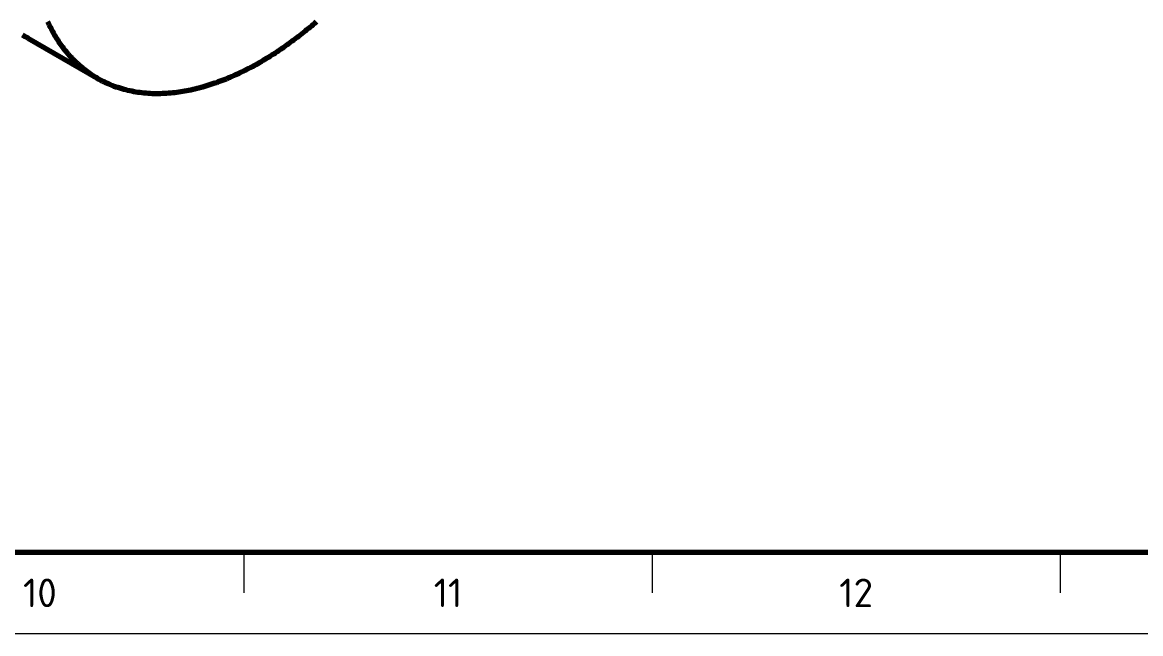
# Model space of a CAD drawing. Header units: millimetres. Extents: x 0 to 841, y 0 to 594.
# Drawn here: x 493.4 to 630.4, y 0 to 74.9 of the extents above; entities that cross this region are included whole.
import ezdxf
from ezdxf.enums import TextEntityAlignment as Align

# ---------------------------------------------------------------- set-up
doc = ezdxf.new("R2010")
doc.units = ezdxf.units.MM
for name, color, linetype, lineweight in [('01-VISIBLE', 7, 'CONTINUOUS', 70), ('06-TEXTO', 7, 'CONTINUOUS', 25), ('07-RECUADRO', 7, 'CONTINUOUS', 70), ('08-FINA', 5, 'CONTINUOUS', 18)]:
    doc.layers.add(name, color=color, linetype=linetype, lineweight=lineweight)
doc.styles.add('ISO3098', font='isocpeur.ttf')

msp = doc.modelspace()

# ---------------------------------------------------------------- linework, layer by layer
at = {"layer": '01-VISIBLE'}
msp.add_line((494.03, 72.99), (502.51, 68.09), dxfattribs=at)
for points in [[(496.43, 75.03), (496.51, 74.85), (496.6, 74.67), (496.69, 74.49), (496.78, 74.32), (496.87, 74.14), (496.97, 73.96), (497.06, 73.79), (497.16, 73.61), (497.26, 73.44), (497.36, 73.27), (497.46, 73.1), (497.57, 72.93), (497.68, 72.76), (497.79, 72.59), (497.9, 72.43), (498.01, 72.26), (498.13, 72.1), (498.25, 71.94), (498.37, 71.78), (498.49, 71.62), (498.61, 71.47), (498.74, 71.31), (498.86, 71.16), (498.99, 71.01), (499.13, 70.86), (499.26, 70.71), (499.4, 70.56), (499.53, 70.42), (499.67, 70.28), (499.82, 70.14), (499.96, 70), (500.11, 69.86), (500.25, 69.73), (500.4, 69.59), (500.55, 69.46), (500.71, 69.34), (500.86, 69.21), (501.02, 69.09), (501.18, 68.97), (501.34, 68.85), (501.5, 68.73), (501.67, 68.62), (501.83, 68.51), (502, 68.4), (502.17, 68.29), (502.34, 68.19), (502.51, 68.09)], [(502.51, 68.09), (502.73, 67.96), (502.95, 67.84), (503.18, 67.73), (503.4, 67.62), (503.63, 67.51), (503.86, 67.41), (504.09, 67.31), (504.33, 67.21), (504.56, 67.12), (504.8, 67.04), (505.04, 66.96), (505.28, 66.88), (505.52, 66.81), (505.77, 66.74), (506.01, 66.68), (506.25, 66.62), (506.5, 66.56), (506.75, 66.51), (507, 66.46), (507.24, 66.42), (507.49, 66.38), (507.74, 66.35), (507.99, 66.32), (508.24, 66.29), (508.5, 66.27), (508.75, 66.25), (509, 66.24), (509.25, 66.22), (509.5, 66.22), (509.76, 66.21), (510.01, 66.21), (510.26, 66.22), (510.51, 66.23), (510.76, 66.24), (511.02, 66.25), (511.27, 66.27), (511.52, 66.29), (511.77, 66.31), (512.02, 66.34), (512.27, 66.37), (512.52, 66.41), (512.77, 66.44), (513.02, 66.48), (513.27, 66.53), (513.52, 66.57), (513.76, 66.62), (514.01, 66.67), (514.26, 66.73), (514.5, 66.78), (514.75, 66.84), (514.99, 66.9), (515.24, 66.97), (515.48, 67.03), (515.72, 67.1), (515.96, 67.18), (516.2, 67.25), (516.44, 67.33), (516.68, 67.41), (516.92, 67.49), (517.16, 67.57), (517.4, 67.66), (517.64, 67.74), (517.87, 67.83), (518.11, 67.92), (518.34, 68.02), (518.57, 68.11), (518.81, 68.21), (519.04, 68.31), (519.27, 68.41), (519.5, 68.52), (519.73, 68.62), (519.96, 68.73), (520.18, 68.84), (520.41, 68.95), (520.64, 69.06), (520.86, 69.17), (521.09, 69.29), (521.31, 69.4), (521.53, 69.52), (521.75, 69.64), (521.98, 69.77), (522.2, 69.89), (522.41, 70.01), (522.63, 70.14), (522.85, 70.27), (523.07, 70.4), (523.28, 70.53), (523.5, 70.66), (523.71, 70.79), (523.93, 70.93), (524.14, 71.06), (524.35, 71.2), (524.56, 71.34), (524.77, 71.48), (524.98, 71.62), (525.19, 71.76), (525.4, 71.9), (525.6, 72.05), (525.81, 72.19), (526.01, 72.34), (526.22, 72.49), (526.42, 72.64), (526.62, 72.79), (526.82, 72.94), (527.03, 73.09), (527.23, 73.25), (527.42, 73.4), (527.62, 73.56), (527.82, 73.71), (528.02, 73.87), (528.21, 74.03), (528.41, 74.19), (528.6, 74.35), (528.8, 74.51), (528.99, 74.68), (529.18, 74.84), (529.37, 75.01)], [(493.35, 73.41), (493.51, 73.3), (493.68, 73.19), (493.85, 73.09), (494.03, 72.99)]]:
    msp.add_lwpolyline(points, dxfattribs=at)
at = {"layer": '07-RECUADRO'}
msp.add_lwpolyline([(25, 10), (831, 10), (831, 584), (25, 584)], close=True, dxfattribs=at)
at = {"layer": '08-FINA'}
for p, q in [((520.5, 10), (520.5, 5)), ((570.5, 10), (570.5, 5)), ((620.5, 10), (620.5, 5))]:
    msp.add_line(p, q, dxfattribs=at)
msp.add_lwpolyline([(0, 0), (841, 0), (841, 594), (0, 594)], close=True, dxfattribs=at)

# ---------------------------------------------------------------- texts
at = {"layer": '06-TEXTO', "style": 'ISO3098'}
for s, p in [('10', (495.5, 5)), ('11', (545.5, 5)), ('12', (595.5, 5))]:
    msp.add_text(s, height=3.5, dxfattribs=at).set_placement(p, align=Align.MIDDLE_CENTER)

doc.saveas('drawing.dxf')
